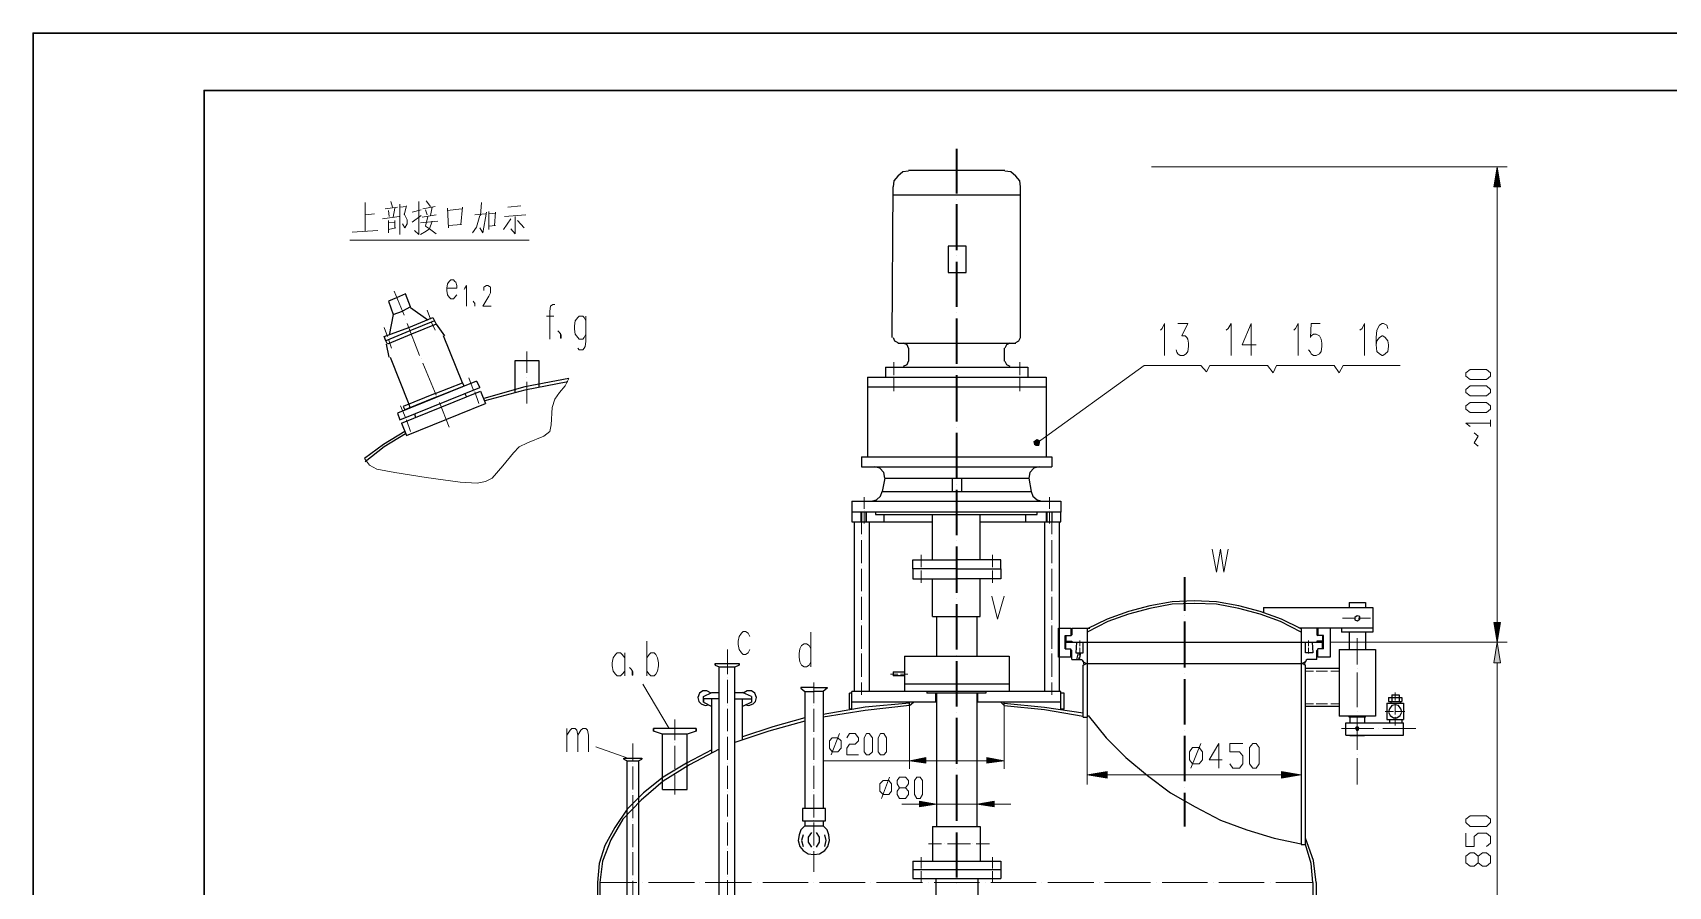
# Model space of a CAD drawing. Header units: inches. Extents: x -244 to 17, y 0 to 370.
# Drawn here: x -243.9 to -117.7, y 304.1 to 369.9 of the extents above; entities that cross this region are included whole.
import ezdxf

# ---------------------------------------------------------------- set-up
doc = ezdxf.new("R2010")
doc.units = ezdxf.units.IN
doc.header["$MEASUREMENT"] = 0
doc.layers.add('图层 1', color=7, linetype='Continuous')

# ---------------------------------------------------------------- blocks, each defined once
blk = doc.blocks.new('block 2')
at = {"layer": '图层 1', "true_color": 0xffffff}
h = blk.add_hatch(color=7, dxfattribs=at)
h.dxf.hatch_style = 2
h.paths.add_polyline_path([(334.14, 195.64), (333.69, 195.64), (333.88, 196.91)])
h = blk.add_hatch(color=7, dxfattribs=at)
h.dxf.hatch_style = 2
h.paths.add_polyline_path([(330.77, 196.15), (330.33, 196.15), (330.52, 194.82)])
h = blk.add_hatch(color=7, dxfattribs=at)
h.dxf.hatch_style = 2
h.paths.add_polyline_path([(330.77, 190.37), (330.33, 190.37), (330.52, 191.71)])
h = blk.add_hatch(color=7, dxfattribs=at)
h.dxf.hatch_style = 2
h.paths.add_polyline_path([(334.14, 190.94), (333.69, 190.94), (333.88, 189.61)])
h = blk.add_hatch(color=7, dxfattribs=at)
h.dxf.hatch_style = 2
h.paths.add_polyline_path([(358.39, 187.07), (358.2, 186.94), (358.39, 186.88)])
h.paths.add_polyline_path([(358.2, 187.13), (358.39, 187.07), (358.2, 186.94)])
h.paths.add_polyline_path([(358.27, 187.26), (358.2, 187.13), (358.39, 187.07)])
h = blk.add_hatch(color=7, dxfattribs=at)
h.dxf.hatch_style = 2
h.paths.add_polyline_path([(358.46, 187.33), (358.39, 187.07), (358.27, 187.26)])
h.paths.add_polyline_path([(358.58, 187.2), (358.46, 187.33), (358.39, 187.07)])
h = blk.add_hatch(color=7, dxfattribs=at)
h.dxf.hatch_style = 2
h.paths.add_polyline_path([(358.39, 187.07), (358.65, 187.07), (358.58, 187.2)])
h.paths.add_polyline_path([(358.58, 186.88), (358.39, 187.07), (358.65, 187.07)])
h.paths.add_polyline_path([(358.39, 186.88), (358.58, 186.88), (358.39, 187.07)])
h = blk.add_hatch(color=7, dxfattribs=at)
h.dxf.hatch_style = 2
h.paths.add_polyline_path([(333.06, 181.67), (332.55, 181.67), (332.8, 183.2)])
h = blk.add_hatch(color=7, dxfattribs=at)
h.dxf.hatch_style = 2
h.paths.add_polyline_path([(333.06, 168.21), (332.55, 168.21), (332.8, 166.69)])
h = blk.add_hatch(color=7, dxfattribs=at)
h.dxf.hatch_style = 2
h.paths.add_polyline_path([(341.44, 151.83), (341.44, 151.32), (343.03, 151.57)])
h = blk.add_hatch(color=7, dxfattribs=at)
h.dxf.hatch_style = 2
h.paths.add_polyline_path([(344.55, 151.83), (344.55, 151.32), (343.03, 151.57)])
h = blk.add_hatch(color=7, dxfattribs=at)
h.dxf.hatch_style = 2
h.paths.add_polyline_path([(378.14, 151.83), (378.14, 151.32), (379.67, 151.57)])
at = {"layer": '图层 1', "lineweight": 0}
for points in [[(20.38, 3.18), (390.02, 3.18), (390.02, 264.54), (20.38, 264.54)], [(334.14, 195.64), (333.69, 195.64), (333.88, 196.91), (334.14, 195.64)], [(330.77, 196.15), (330.33, 196.15), (330.52, 194.82), (330.77, 196.15)], [(330.77, 190.37), (330.33, 190.37), (330.52, 191.71), (330.77, 190.37)], [(334.14, 190.94), (333.69, 190.94), (333.88, 189.61), (334.14, 190.94)], [(358.27, 187.26), (358.2, 187.13), (358.39, 187.07), (358.27, 187.26)], [(358.2, 187.13), (358.39, 187.07), (358.2, 186.94), (358.2, 187.13)], [(358.39, 187.07), (358.2, 186.94), (358.39, 186.88), (358.39, 187.07)], [(358.46, 187.33), (358.39, 187.07), (358.27, 187.26), (358.46, 187.33)], [(358.58, 187.2), (358.46, 187.33), (358.39, 187.07), (358.58, 187.2)], [(358.39, 187.07), (358.65, 187.07), (358.58, 187.2), (358.39, 187.07)], [(358.58, 186.88), (358.39, 187.07), (358.65, 187.07), (358.58, 186.88)], [(358.39, 186.88), (358.58, 186.88), (358.39, 187.07), (358.39, 186.88)], [(333.06, 181.67), (332.55, 181.67), (332.8, 183.2), (333.06, 181.67)], [(333.06, 168.21), (332.55, 168.21), (332.8, 166.69), (333.06, 168.21)], [(341.44, 151.83), (341.44, 151.32), (343.03, 151.57), (341.44, 151.83)], [(344.55, 151.83), (344.55, 151.32), (343.03, 151.57), (344.55, 151.83)], [(378.14, 151.83), (378.14, 151.32), (379.67, 151.57), (378.14, 151.83)]]:
    blk.add_lwpolyline(points, dxfattribs=at)
at = {"layer": '图层 1', "color": 7, "lineweight": 13, "true_color": 0xffffff}
for points in [[(20.38, 264.48), (20.38, 3.18), (389.95, 3.18), (389.95, 264.48), (20.38, 264.48)], [(370.33, 232.6), (370.33, 231.84), (370.52, 231.84), (370.78, 231.9), (370.84, 231.97), (370.97, 232.09), (370.97, 232.28), (370.84, 232.41), (370.65, 232.54), (370.33, 232.6), (370.14, 232.6), (369.82, 232.54), (369.63, 232.41), (369.51, 232.28), (369.51, 232.09), (369.63, 231.97), (369.82, 231.84)], [(370.21, 231.27), (370.33, 231.2), (370.52, 231.08), (368.94, 231.08)], [(368.94, 230.44), (369, 230.44), (369.06, 230.44), (369.13, 230.44)], [(368.94, 230.44), (369, 230.44)], [(370.14, 229.74), (370.21, 229.74), (370.4, 229.74), (370.46, 229.68), (370.52, 229.55), (370.52, 229.43), (370.46, 229.3), (370.4, 229.24), (370.21, 229.24), (370.08, 229.24), (369.95, 229.24), (369.7, 229.36), (368.94, 229.81), (368.94, 229.17)], [(369.19, 230.44), (369.06, 230.44), (369, 230.44)], [(369.25, 230.51), (369.13, 230.44)], [(369.32, 230.57), (369.25, 230.51)], [(334.96, 221.11), (334.07, 218.63)], [(339.79, 217.49), (336.36, 215.46)], [(333.88, 196.91), (333.88, 203.52)], [(330.52, 196.15), (330.52, 197.49)], [(338.14, 196.91), (333.25, 196.91)], [(334.14, 195.64), (333.69, 195.64), (333.88, 196.91), (334.14, 195.64)], [(330.77, 196.15), (330.33, 196.15), (330.52, 194.82), (330.77, 196.15)], [(333.88, 190.94), (333.88, 195.64)], [(331.72, 194.82), (329.88, 194.82)], [(330.52, 194.82), (330.52, 191.71)], [(331.72, 191.71), (329.88, 191.71)], [(330.77, 190.37), (330.33, 190.37), (330.52, 191.71), (330.77, 190.37)], [(334.14, 190.94), (333.69, 190.94), (333.88, 189.61), (334.14, 190.94)], [(330.52, 190.37), (330.52, 189.1)], [(338.14, 189.61), (333.25, 189.61)], [(358.39, 187.07), (364.36, 178.82)], [(337.25, 183.2), (332.04, 183.2)], [(333.06, 181.67), (332.55, 181.67), (332.8, 183.2), (333.06, 181.67)], [(332.8, 181.67), (332.8, 168.21)], [(379.67, 178.24), (379.67, 150.81)], [(333.06, 168.21), (332.55, 168.21), (332.8, 166.69), (333.06, 168.21)], [(334.07, 166.69), (332.04, 166.69)], [(343.03, 164.47), (343.03, 150.81)], [(343.03, 155.83), (343.03, 150.81)], [(313.37, 151.57), (341.44, 151.57)], [(341.44, 151.83), (341.44, 151.32), (343.03, 151.57), (341.44, 151.83)], [(344.55, 151.83), (344.55, 151.32), (343.03, 151.57), (344.55, 151.83)], [(378.14, 151.57), (344.55, 151.57)], [(378.14, 151.83), (378.14, 151.32), (379.67, 151.57), (378.14, 151.83)]]:
    blk.add_lwpolyline(points, dxfattribs=at)
at = {"layer": '图层 1', "color": 7, "lineweight": 30, "true_color": 0xffffff}
blk.add_lwpolyline([(24.77, 251.33), (24.77, 7.56), (385.57, 7.56), (385.57, 251.33), (24.77, 251.33)], dxfattribs=at)
at = {"layer": '图层 1', "color": 7, "lineweight": 20, "true_color": 0xffffff}
for points in [[(374.02, 240.09), (374.02, 226.25)], [(374.65, 239.9), (374.78, 237.93)], [(376.94, 238.89), (374.71, 238.89)], [(376.05, 238.19), (375.98, 238.89)], [(375.67, 237.55), (375.86, 236.28)], [(376.56, 236.41), (376.43, 237.36)], [(376.81, 236.22), (374.46, 236.22)], [(375.54, 237.11), (374.59, 237.11)], [(374.84, 237.11), (374.97, 236.54)], [(374.97, 236.6), (375.54, 236.6)], [(376.05, 235.9), (375.6, 235.65), (375.29, 235.65), (374.97, 235.84), (375.29, 236.03)], [(375.41, 236.6), (375.35, 237.11)], [(376.49, 236.6), (375.79, 236.73)], [(375.86, 237.05), (376.3, 237.11)], [(377, 236.92), (376.56, 236.79)], [(376.56, 236.22), (376.62, 235.71)], [(377, 234.76), (374.46, 234.76), (374.78, 235.08)], [(375.41, 235.27), (375.92, 234.57)], [(376.68, 235.71), (375.98, 235.9)], [(376.36, 234.57), (376.17, 235.27)], [(375.48, 233.74), (374.9, 233.93), (374.71, 234.19), (374.46, 234.63)], [(374.9, 233.93), (374.52, 233.43)], [(374.9, 233.93), (375.09, 234.25)], [(375.86, 234.06), (375.09, 234.25)], [(375.35, 234.63), (375.48, 233.3)], [(375.98, 233.43), (375.79, 234.51)], [(376.56, 233.74), (375.92, 233.87)], [(375.98, 234.12), (376.36, 234.25)], [(376.43, 234.44), (376.62, 233.49)], [(377.06, 234.19), (376.62, 233.87)], [(376.49, 232.54), (374.97, 232.47)], [(375.16, 232.47), (375.22, 231.46)], [(376.3, 232.54), (376.43, 231.46)], [(376.3, 232.54), (376.43, 231.46)], [(375.22, 231.52), (376.56, 231.39)], [(374.59, 230.63), (375.03, 230.31), (375.92, 230.06)], [(376.17, 229.55), (374.59, 229.81), (374.97, 230.06)], [(376.94, 229.93), (375.92, 230)], [(375.98, 230.44), (376.05, 229.62)], [(376.24, 229.36), (374.84, 229.36)], [(375.16, 228.85), (375.09, 229.36)], [(376.17, 228.85), (375.16, 228.92)], [(376.05, 229.36), (376.11, 228.85)], [(375.86, 227.33), (374.52, 227.33), (374.9, 227.65)], [(375.67, 227.65), (374.84, 228.22)], [(375.54, 227.14), (374.97, 226.63)], [(375.86, 228.16), (375.98, 226.5)], [(376.56, 227.9), (376.68, 226.89)], [(369.06, 224.28), (369.06, 224.41), (368.94, 224.6), (368.55, 224.66), (366.4, 224.66)], [(368.17, 224.92), (368.17, 224.35)], [(336.36, 223.33), (334.58, 223.33)], [(335.85, 223.33), (336.23, 223.08), (336.36, 222.95), (336.36, 222.69), (336.23, 222.57), (335.85, 222.5), (334.58, 222.5)], [(366.84, 223.84), (366.59, 223.84), (366.46, 223.84)], [(366.46, 223.77), (366.46, 223.84)], [(366.46, 223.77), (366.59, 223.77), (366.71, 223.77)], [(366.9, 223.9), (366.71, 223.77)], [(367.03, 224.03), (366.9, 223.9)], [(335.85, 222.5), (336.23, 222.25), (336.36, 222.12), (336.36, 221.87), (336.23, 221.74), (335.85, 221.68), (334.58, 221.68)], [(368.17, 221.87), (366.2, 221.87), (365.82, 221.93), (365.7, 222), (365.57, 222.12), (365.57, 222.38), (365.7, 222.5)], [(367.79, 221.87), (368.05, 222), (368.17, 222.12), (368.17, 222.38), (368.05, 222.5), (367.79, 222.69), (367.41, 222.76), (367.16, 222.76), (366.78, 222.69), (366.52, 222.5), (366.4, 222.38), (366.4, 222.12), (366.52, 222), (366.78, 221.87)], [(341.82, 218.88), (342.07, 219.08), (342.2, 219.2), (342.2, 219.46), (342.07, 219.58), (341.82, 219.77), (341.44, 219.84), (341.19, 219.84), (340.8, 219.77), (340.55, 219.58), (340.42, 219.46), (340.42, 219.2), (340.55, 219.08), (340.8, 218.88)], [(342.2, 218.88), (340.42, 218.88)], [(340.87, 218.31), (340.61, 218.31), (340.49, 218.31)], [(340.49, 218.25), (340.49, 218.31)], [(340.93, 218.38), (340.74, 218.25)], [(341.06, 218.5), (340.93, 218.38)], [(343.09, 217.17), (340.42, 217.17)], [(341.82, 217.17), (342.07, 216.98), (342.2, 216.85), (342.2, 216.6), (342.07, 216.47), (341.82, 216.34), (341.44, 216.28), (341.19, 216.28), (340.8, 216.34), (340.55, 216.47), (340.42, 216.6), (340.42, 216.85), (340.55, 216.98), (340.8, 217.17)], [(340.49, 218.25), (340.61, 218.25), (340.74, 218.25)], [(343.47, 209.23), (343.73, 209.36), (343.85, 209.55), (343.85, 209.74), (343.73, 209.87), (343.47, 210.06), (343.09, 210.12), (342.84, 210.12), (342.46, 210.06), (342.2, 209.87), (342.07, 209.74), (342.07, 209.55), (342.2, 209.36), (342.46, 209.23)], [(342.52, 204.53), (342.77, 204.66), (342.9, 204.85), (342.9, 205.04), (342.77, 205.23), (342.52, 205.36), (342.14, 205.42), (341.88, 205.42), (341.5, 205.36), (341.25, 205.23), (341.12, 205.04), (341.12, 204.85), (341.25, 204.66), (341.5, 204.53)], [(343.79, 204.53), (341.12, 204.53)], [(334.33, 202.95), (335.98, 202.31)], [(334.58, 202.88), (334.84, 203.07), (335.41, 203.07), (335.66, 202.88), (335.66, 202.44), (335.41, 202.18), (334.84, 202.18), (334.58, 202.44), (334.58, 202.88)], [(335.66, 201.74), (335.98, 201.55), (335.98, 201.1), (335.66, 200.85), (335.41, 200.85), (335.15, 201.1), (335.15, 201.55), (334.84, 201.74), (334.33, 201.74), (334.33, 200.85)], [(334.33, 200.22), (334.58, 200.41), (335.66, 200.41), (335.98, 200.22), (335.98, 200.03), (335.66, 199.77), (334.58, 199.77), (334.33, 200.03), (334.33, 200.22)], [(330.96, 199.07), (332.61, 198.44)], [(331.28, 198.95), (331.53, 199.2), (332.11, 199.2), (332.36, 198.95), (332.36, 198.5), (332.11, 198.31), (331.53, 198.31), (331.28, 198.5), (331.28, 198.95)], [(334.33, 199.14), (334.58, 199.33), (335.66, 199.33), (335.98, 199.14), (335.98, 198.88), (335.66, 198.69), (334.58, 198.69), (334.33, 198.88), (334.33, 199.14)], [(331.79, 197.23), (331.53, 196.98), (331.28, 196.98), (330.96, 197.23), (330.96, 197.68), (331.28, 197.87), (331.53, 197.87), (331.79, 197.68), (331.79, 197.23), (332.11, 196.98), (332.36, 196.98), (332.61, 197.23), (332.61, 197.68), (332.36, 197.87), (332.11, 197.87), (331.79, 197.68)], [(330.96, 196.34), (331.28, 196.53), (332.36, 196.53), (332.61, 196.34), (332.61, 196.09), (332.36, 195.9), (331.28, 195.9), (330.96, 196.09), (330.96, 196.34)], [(346.58, 190.56), (344.81, 190.12), (346.58, 189.61)], [(358.27, 187.26), (358.2, 187.13), (358.39, 187.07), (358.27, 187.26)], [(358.2, 187.13), (358.39, 187.07), (358.2, 186.94), (358.2, 187.13)], [(358.39, 187.07), (358.2, 186.94), (358.39, 186.88), (358.39, 187.07)], [(358.46, 187.33), (358.39, 187.07), (358.27, 187.26), (358.46, 187.33)], [(358.58, 187.2), (358.46, 187.33), (358.39, 187.07), (358.58, 187.2)], [(358.39, 187.07), (358.65, 187.07), (358.58, 187.2), (358.39, 187.07)], [(358.58, 186.88), (358.39, 187.07), (358.65, 187.07), (358.58, 186.88)], [(358.39, 186.88), (358.58, 186.88), (358.39, 187.07), (358.39, 186.88)], [(364.36, 174.43), (364.36, 178.82)], [(367.09, 177.55), (367.22, 177.42), (367.6, 177.23), (365.13, 177.23)], [(367.6, 176.21), (367.6, 175.45), (366.65, 175.9), (366.65, 175.64), (366.52, 175.51), (366.4, 175.45), (366.08, 175.39), (365.82, 175.39), (365.44, 175.45), (365.25, 175.58), (365.13, 175.77), (365.13, 176.02), (365.25, 176.21), (365.38, 176.28), (365.57, 176.34)], [(333.31, 175.2), (335.22, 174.43)], [(333.63, 175.07), (333.95, 175.32), (334.58, 175.32), (334.9, 175.07), (334.9, 174.56), (334.58, 174.31), (333.95, 174.31), (333.63, 174.56), (333.63, 175.07)], [(364.36, 174.43), (363.86, 173.99), (364.36, 173.74)], [(333.95, 172.78), (333.95, 173.8), (335.22, 173.04), (333.31, 173.04)], [(350.2, 173.55), (348.42, 173.23), (350.2, 172.91), (348.42, 172.66), (350.2, 172.34)], [(364.36, 169.29), (364.36, 173.74)], [(333.63, 172.21), (333.31, 171.96), (333.31, 171.45), (333.63, 171.2), (334.26, 171.2), (334.58, 171.45), (334.58, 172.21), (335.22, 172.21), (335.22, 171.2)], [(367.09, 172.47), (367.22, 172.34), (367.6, 172.09), (365.13, 172.09)], [(333.31, 170.43), (333.63, 170.69), (334.9, 170.69), (335.22, 170.43), (335.22, 170.18), (334.9, 169.93), (333.63, 169.93), (333.31, 170.18), (333.31, 170.43)], [(365.13, 170.56), (367.6, 170.56), (365.95, 171.26), (365.95, 170.18)], [(364.36, 169.29), (363.79, 168.85), (364.36, 168.59)], [(364.36, 164.15), (364.36, 168.59)], [(367.09, 167.26), (367.22, 167.13), (367.6, 166.94), (365.13, 166.94)], [(338.26, 165.74), (338.26, 166.37)], [(338.26, 164.66), (338.26, 165.54)], [(340.8, 165.74), (340.8, 166.37)], [(340.8, 164.66), (340.8, 165.54)], [(367.6, 165.23), (367.6, 165.93), (366.52, 165.99), (366.65, 165.93), (366.78, 165.74), (366.78, 165.54), (366.65, 165.29), (366.4, 165.16), (366.08, 165.1), (365.82, 165.1), (365.44, 165.16), (365.25, 165.29), (365.13, 165.54), (365.13, 165.74), (365.25, 165.93), (365.38, 165.99), (365.57, 166.12)], [(338.26, 163.77), (338.26, 164.4)], [(340.8, 163.77), (340.8, 164.4)], [(364.36, 164.15), (363.79, 163.77), (364.36, 163.45)], [(364.36, 159.07), (364.36, 163.45)], [(367.09, 162.18), (367.22, 161.99), (367.6, 161.8), (365.13, 161.8)], [(367.22, 160.02), (367.47, 160.08), (367.6, 160.34), (367.6, 160.46), (367.47, 160.66), (367.09, 160.85), (366.52, 160.91), (365.95, 160.91), (365.44, 160.85), (365.25, 160.66), (365.13, 160.46), (365.13, 160.4), (365.25, 160.21), (365.44, 160.02), (365.82, 159.96), (365.95, 159.96), (366.27, 160.02), (366.52, 160.21), (366.65, 160.4), (366.65, 160.46), (366.52, 160.66), (366.27, 160.85), (365.95, 160.91)], [(326.52, 153.04), (326.77, 152.72), (326.77, 152.4), (326.52, 152.08), (326.01, 152.08), (325.76, 152.4), (325.76, 152.72), (326.01, 153.04), (326.52, 153.04), (326.77, 153.35), (326.77, 153.67), (326.52, 153.99), (326.01, 153.99), (325.76, 153.67), (325.76, 153.35), (326.01, 153.04)], [(327.28, 152.4), (327.53, 152.08), (328.04, 152.08), (328.3, 152.4), (328.3, 153.04), (328.04, 153.35), (327.28, 153.35), (327.28, 153.99), (328.3, 153.99)], [(329.12, 152.08), (328.8, 152.4), (328.8, 153.67), (329.12, 153.99), (329.37, 153.99), (329.63, 153.67), (329.63, 152.4), (329.37, 152.08), (329.12, 152.08)], [(359.66, 153.67), (359.92, 153.99), (359.92, 152.08)], [(361, 152.08), (360.74, 152.4), (360.74, 153.67), (361, 153.99), (361.25, 153.99), (361.51, 153.67), (361.51, 152.4), (361.25, 152.08), (361, 152.08)], [(362.27, 152.08), (362.01, 152.4), (362.01, 153.67), (362.27, 153.99), (362.52, 153.99), (362.78, 153.67), (362.78, 152.4), (362.52, 152.08), (362.27, 152.08)], [(363.54, 152.08), (363.28, 152.4), (363.28, 153.67), (363.54, 153.99), (363.79, 153.99), (364.05, 153.67), (364.05, 152.4), (363.79, 152.08), (363.54, 152.08)], [(358.14, 153.04), (358.39, 153.35), (358.9, 153.04), (359.16, 153.35)], [(359.66, 152.08), (360.17, 152.08)]]:
    blk.add_lwpolyline(points, dxfattribs=at)
at = {"layer": '图层 1', "color": 7, "lineweight": 5, "true_color": 0xffffff}
for points in [[(363.35, 223.2), (362.78, 223.46), (362.27, 223.9), (361.76, 224.28), (361.12, 224.47), (359.79, 224.54), (359.28, 224.66), (358.9, 225.11), (358.39, 226.38), (358.08, 227.01), (357.63, 227.46), (356.62, 228.28), (355.66, 229.11), (355.41, 229.62), (355.28, 230.25), (355.35, 231.58), (355.73, 234.19), (356.11, 236.6), (356.36, 238), (356.68, 238.57), (357.19, 238.95)], [(367.28, 237.43), (366.59, 237.17)], [(361.25, 236.16), (360.36, 235.78)], [(366.4, 237.11), (365.7, 236.86)], [(366.52, 237.11), (366.52, 237.11)], [(370.08, 236.66), (368.24, 235.9)], [(360.17, 235.71), (359.28, 235.39)], [(360.3, 235.78), (360.3, 235.78)], [(367.6, 235.65), (365.13, 234.7)], [(367.92, 235.78), (367.92, 235.78)], [(364.55, 234.44), (362.08, 233.43)], [(364.87, 234.57), (364.87, 234.57)], [(367.73, 233.81), (367.09, 233.49)], [(367.86, 233.81), (367.86, 233.81)], [(368.62, 234.12), (367.92, 233.87)], [(361.51, 233.17), (359.6, 232.41)], [(361.76, 233.3), (361.76, 233.3)], [(363.41, 230.89), (362.52, 230.57)], [(362.33, 230.44), (361.44, 230.12)], [(362.39, 230.51), (362.39, 230.51)], [(363.09, 226.44), (361.44, 226.44)], [(363.47, 226.44), (363.47, 226.44)], [(365.44, 226.44), (363.79, 226.44)], [(324.49, 220.79), (324.49, 217.93)], [(324.61, 218.25), (322.83, 218.25)], [(324.49, 217.49), (324.49, 217.49)], [(324.49, 217.04), (324.49, 213.49)], [(324.8, 218.25), (324.8, 218.25)], [(326.83, 218.25), (325.06, 218.25)], [(327.03, 218.25), (327.03, 218.25)], [(328.99, 218.25), (327.22, 218.25)], [(329.25, 218.25), (329.25, 218.25)], [(331.22, 218.25), (329.44, 218.25)], [(331.41, 218.25), (331.41, 218.25)], [(333.44, 218.25), (331.66, 218.25)], [(333.63, 218.25), (333.63, 218.25)], [(335.22, 218.25), (333.82, 218.25)], [(332.8, 215.01), (331.28, 215.01)], [(333.06, 215.01), (333.06, 215.01)], [(335.03, 215.01), (333.25, 215.01)], [(335.28, 215.01), (335.28, 215.01)], [(337.06, 215.01), (335.47, 215.01)], [(324.49, 213.11), (324.49, 213.11)], [(324.49, 212.66), (324.49, 209.11)], [(324.68, 210.95), (322.96, 210.95)], [(324.93, 210.95), (324.93, 210.95)], [(326.9, 210.95), (325.12, 210.95)], [(327.15, 210.95), (327.15, 210.95)], [(329.12, 210.95), (327.34, 210.95)], [(329.31, 210.95), (329.31, 210.95)], [(331.28, 210.95), (329.57, 210.95)], [(331.53, 210.95), (331.53, 210.95)], [(333.5, 210.95), (331.72, 210.95)], [(333.69, 210.95), (333.69, 210.95)], [(335.72, 210.95), (333.95, 210.95)], [(335.92, 210.95), (335.92, 210.95)], [(337.88, 210.95), (336.17, 210.95)], [(338.14, 210.95), (338.14, 210.95)], [(340.11, 210.95), (338.33, 210.95)], [(340.3, 210.95), (340.3, 210.95)], [(342.46, 210.95), (340.55, 210.95)], [(324.49, 208.66), (324.49, 208.66)], [(324.49, 208.22), (324.49, 204.72)], [(324.49, 204.28), (324.49, 204.28)], [(324.49, 203.84), (324.49, 200.34)], [(326.9, 204.28), (325.31, 204.28)], [(327.09, 204.28), (327.09, 204.28)], [(329.12, 204.28), (327.34, 204.28)], [(329.31, 204.28), (329.31, 204.28)], [(331.28, 204.28), (329.5, 204.28)], [(331.53, 204.28), (331.53, 204.28)], [(333.5, 204.28), (331.72, 204.28)], [(333.69, 204.28), (333.69, 204.28)], [(335.66, 204.28), (333.95, 204.28)], [(335.92, 204.28), (335.92, 204.28)], [(337.88, 204.28), (336.11, 204.28)], [(338.14, 204.28), (338.14, 204.28)], [(339.92, 204.28), (338.33, 204.28)], [(353.06, 200.66), (352.3, 200.66)], [(324.49, 199.9), (324.49, 199.9)], [(324.49, 199.45), (324.49, 195.9)], [(339.92, 200.6), (338.96, 200.6)], [(340.11, 200.6), (340.11, 200.6)], [(342.14, 200.6), (340.36, 200.6)], [(342.33, 200.6), (342.33, 200.6)], [(344.3, 200.6), (342.52, 200.6)], [(344.55, 200.6), (344.55, 200.6)], [(346.52, 200.6), (344.74, 200.6)], [(346.71, 200.6), (346.71, 200.6)], [(348.68, 200.6), (346.96, 200.6)], [(348.93, 200.6), (348.93, 200.6)], [(350.9, 200.6), (349.12, 200.6)], [(351.16, 200.6), (351.16, 200.6)], [(352.3, 200.6), (351.35, 200.6)], [(353.06, 200.41), (352.17, 200.41)], [(353.06, 200.22), (352.3, 200.22)], [(353.19, 200.41), (353.19, 200.41)], [(354.2, 200.41), (353.31, 200.41)], [(340.55, 198.37), (340.55, 197.8)], [(363.41, 198.12), (362.39, 198.12)], [(363.54, 198.12), (363.54, 198.12)], [(364.62, 198.12), (363.6, 198.12)], [(340.55, 197.74), (340.55, 197.74)], [(340.55, 197.61), (340.55, 197.04)], [(325.37, 196.02), (324.49, 196.02)], [(325.5, 196.02), (325.5, 196.02)], [(326.45, 196.02), (325.56, 196.02)], [(348.55, 196.02), (347.6, 196.02)], [(348.68, 196.02), (348.68, 196.02)], [(349.76, 196.02), (348.81, 196.02)], [(324.49, 195.45), (324.49, 195.45)], [(324.49, 195.01), (324.49, 191.52)], [(327.47, 195.45), (327.47, 194.44)], [(327.47, 194.18), (327.47, 194.18)], [(327.47, 193.99), (327.47, 192.21)], [(327.47, 192.02), (327.47, 192.02)], [(327.47, 191.77), (327.47, 190.75)], [(324.49, 191.07), (324.49, 191.07)], [(324.49, 190.63), (324.49, 187.13)], [(325.37, 190.5), (324.49, 190.5)], [(325.5, 190.5), (325.5, 190.5)], [(326.45, 190.5), (325.56, 190.5)], [(348.55, 190.5), (347.6, 190.5)], [(348.68, 190.5), (348.68, 190.5)], [(349.76, 190.5), (348.81, 190.5)], [(363.41, 188.4), (362.39, 188.4)], [(363.54, 188.4), (363.54, 188.4)], [(364.62, 188.4), (363.6, 188.4)], [(324.49, 186.69), (324.49, 186.69)], [(324.49, 186.25), (324.49, 182.69)], [(339.92, 185.93), (338.96, 185.93)], [(340.11, 185.93), (340.11, 185.93)], [(342.14, 185.93), (340.36, 185.93)], [(342.33, 185.93), (342.33, 185.93)], [(344.3, 185.93), (342.52, 185.93)], [(344.55, 185.93), (344.55, 185.93)], [(346.52, 185.93), (344.74, 185.93)], [(346.71, 185.93), (346.71, 185.93)], [(348.68, 185.93), (346.96, 185.93)], [(348.93, 185.93), (348.93, 185.93)], [(350.9, 185.93), (349.12, 185.93)], [(351.16, 185.93), (351.16, 185.93)], [(352.3, 185.93), (351.35, 185.93)], [(353.06, 186.12), (352.17, 186.12)], [(353.06, 186.37), (352.3, 186.37)], [(353.06, 185.93), (352.3, 185.93)], [(353.19, 186.12), (353.19, 186.12)], [(354.2, 186.12), (353.31, 186.12)], [(341.88, 183.83), (341.63, 183.9)], [(341.95, 183.83), (341.95, 183.83)], [(342.2, 183.77), (342.01, 183.83)], [(342.14, 183.77), (342.58, 183.77)], [(342.65, 183.77), (342.65, 183.77)], [(342.71, 183.77), (343.15, 183.77)], [(324.49, 182.25), (324.49, 182.25)], [(324.49, 181.86), (324.49, 178.31)], [(324.49, 177.86), (324.49, 177.86)], [(324.49, 177.42), (324.49, 173.93)], [(324.49, 173.48), (324.49, 173.48)], [(324.49, 173.04), (324.49, 169.55)], [(324.49, 169.1), (324.49, 169.1)], [(324.49, 168.66), (324.49, 165.8)], [(342.14, 166.12), (342.58, 166.12)], [(342.65, 166.12), (342.65, 166.12)], [(342.71, 166.12), (343.15, 166.12)], [(336.36, 161.1), (336.36, 163.58)], [(344.87, 162.56), (344.87, 163.51)], [(334.07, 162.37), (332.04, 162.37)], [(334.39, 162.37), (334.39, 162.37)], [(337.38, 162.37), (334.71, 162.37)], [(337.69, 162.37), (337.69, 162.37)], [(340.68, 162.37), (338.01, 162.37)], [(341, 162.37), (341, 162.37)], [(343.34, 162.37), (341.31, 162.37)], [(344.87, 162.43), (344.87, 162.43)], [(344.87, 161.35), (344.87, 162.31)], [(336.36, 160.72), (336.36, 160.72)], [(336.36, 157.86), (336.36, 160.4)], [(337.25, 159.45), (336.61, 159.45)], [(337.31, 159.45), (337.31, 159.45)], [(338.33, 159.45), (337.44, 159.45)], [(337.69, 160.21), (337.69, 159.58)], [(337.69, 159.45), (337.69, 159.45)], [(337.69, 159.39), (337.69, 158.69)], [(338.46, 159.45), (338.46, 159.45)], [(339.15, 159.45), (338.52, 159.45)]]:
    blk.add_lwpolyline(points, dxfattribs=at)
at = {"layer": '图层 1', "color": 7, "lineweight": 25, "true_color": 0xffffff}
for points in [[(359.09, 235.78), (358.08, 237.43), (356.93, 238.89)], [(359.28, 235.84), (358.27, 237.49), (357.19, 238.95)], [(365, 237.05), (366.01, 237.24)], [(366.78, 235.33), (366.01, 237.17), (366.27, 237.3)], [(367.03, 235.46), (366.27, 237.3), (366.59, 237.43), (367.28, 235.52)], [(359.92, 236.09), (358.97, 235.71)], [(359.92, 236.09), (362.39, 230)], [(363.16, 230.31), (360.68, 236.41), (360.17, 236.22), (362.65, 230.06)], [(361.19, 235.97), (360.93, 235.84)], [(365, 236.98), (361.38, 235.52), (361.12, 235.46)], [(362.2, 233.49), (361.19, 235.97)], [(368.3, 236.73), (366.71, 237.05)], [(369.57, 236.47), (369.32, 237.11), (368.3, 236.73)], [(368.3, 236.73), (368.55, 236.03)], [(368.87, 235.39), (368.55, 236.03)], [(368.87, 235.39), (369.89, 235.78), (369.57, 236.47)], [(358.97, 235.71), (361.44, 229.62)], [(360.62, 235.08), (360.36, 235.01)], [(361.95, 233.36), (360.93, 235.84)], [(367.79, 233.55), (367.54, 233.43), (366.78, 235.33)], [(367.28, 235.52), (368.05, 233.68), (367.79, 233.55), (367.03, 235.46)], [(367.86, 234.06), (368.81, 235.39)], [(362.2, 233.49), (363.03, 231.39)], [(367.54, 233.43), (366.65, 232.79)], [(361.95, 233.36), (362.78, 231.27)], [(362.78, 231.27), (363.03, 231.39), (366.65, 232.85)], [(362.2, 231.2), (361.95, 231.08)], [(362.39, 230), (361.44, 229.62)], [(363.09, 223.27), (362.46, 226.57), (361.63, 229.68)], [(363.35, 223.2), (362.71, 226.57), (361.82, 229.74)], [(363.16, 230.31), (362.65, 230.06)], [(362.27, 227.33), (364.74, 227.33), (364.74, 225.49), (362.71, 225.49)], [(324.49, 220.98), (271.65, 220.98)], [(324.49, 220.79), (271.65, 220.79)], [(334.71, 212.15), (333.69, 214.12), (332.61, 215.9), (331.41, 217.42), (330.14, 218.69), (328.74, 219.65), (327.34, 220.41), (325.95, 220.85), (324.49, 220.98)], [(334.77, 211.58), (333.57, 213.87), (332.3, 215.9), (330.84, 217.61), (329.37, 219.01), (327.79, 219.96), (326.14, 220.6), (324.49, 220.79)], [(333.88, 217.81), (290.58, 217.81), (290.58, 218.69), (333.88, 218.69)], [(334.07, 218.95), (334.01, 218.95), (333.88, 218.69), (333.88, 218.25), (333.88, 217.81), (334.01, 217.55), (334.07, 217.55)], [(334.01, 218.95), (334.07, 218.95), (334.07, 218.25)], [(334.07, 218.25), (334.07, 217.55), (334.01, 217.55)], [(331.66, 215.96), (335.92, 215.96)], [(331.66, 215.96), (331.66, 214.06)], [(335.92, 215.01), (335.92, 215.96), (336.17, 216.66), (336.36, 216.66)], [(336.17, 213.36), (336.36, 213.36), (336.36, 215.01), (336.36, 216.66), (336.17, 216.66)], [(336.36, 213.36), (336.17, 213.36), (335.92, 214.06), (335.92, 215.01)], [(331.66, 214.06), (335.92, 214.06)], [(339.09, 212.22), (339.28, 212.53), (339.28, 212.85), (339.09, 213.11), (338.77, 213.23), (338.46, 213.17), (338.26, 212.98), (338.14, 212.66), (338.2, 212.41)], [(334.52, 212.15), (338.65, 212.15)], [(338.65, 212.79), (338.39, 212.79), (338.07, 212.15)], [(338.39, 212.79), (338.84, 212.79)], [(338.65, 211.58), (338.65, 212.79)], [(338.84, 212.79), (339.15, 212.15)], [(339.15, 212.15), (339.15, 211.58)], [(306.39, 211.58), (341.12, 211.58)], [(341.38, 211.9), (341.25, 211.9), (341.12, 211.58), (341.12, 210.95), (341.12, 210.38), (341.25, 210.06), (341.38, 210.06)], [(341.25, 211.9), (341.38, 211.9), (341.38, 210.95)], [(341.38, 210.95), (341.38, 210.06), (341.25, 210.06)], [(306.39, 210.38), (341.12, 210.38)], [(336.93, 204.98), (336.17, 207.77), (335.28, 210.38)], [(335.47, 209.8), (338.65, 209.8)], [(337.19, 204.98), (336.49, 207.45), (335.72, 209.8)], [(338.65, 210.38), (338.65, 209.11), (338.39, 209.11), (338.07, 209.8)], [(338.2, 209.55), (338.14, 209.3), (338.26, 208.98), (338.46, 208.79), (338.77, 208.72), (339.09, 208.85), (339.28, 209.11), (339.28, 209.42), (339.09, 209.74)], [(338.84, 209.11), (339.15, 209.8)], [(339.15, 210.38), (339.15, 209.8)], [(338.84, 209.11), (338.39, 209.11)], [(328.87, 204.98), (328.55, 205.3), (328.17, 205.42), (327.72, 205.49), (327.28, 205.36), (326.96, 205.11), (326.71, 204.72), (326.64, 204.28), (326.71, 203.84), (326.96, 203.45), (327.28, 203.2), (327.72, 203.07), (328.17, 203.14), (328.55, 203.26), (328.87, 203.58)], [(328.36, 204.47), (327.98, 204.72), (327.6, 204.72), (327.22, 204.47)], [(328.17, 205.11), (327.72, 205.23), (327.28, 205.11)], [(329.25, 204.98), (328.87, 204.98)], [(328.87, 204.98), (328.87, 203.58)], [(330.2, 204.28), (330.2, 205.17), (329.25, 205.17), (329.25, 204.28)], [(339.22, 204.98), (330.2, 204.98)], [(339.53, 204.28), (339.53, 205.3), (339.47, 205.3), (339.22, 204.98)], [(339.22, 204.98), (339.22, 204.28)], [(327.22, 204.09), (327.6, 203.84), (327.98, 203.84), (328.36, 204.09)], [(327.28, 203.45), (327.72, 203.33), (328.17, 203.45)], [(329.25, 203.58), (328.87, 203.58)], [(329.25, 204.28), (329.25, 203.39), (330.2, 203.39), (330.2, 204.28)], [(339.22, 203.58), (330.2, 203.58)], [(338.14, 196.91), (337.76, 200.34), (337.25, 203.58)], [(338.33, 196.91), (338.01, 200.34), (337.44, 203.58)], [(339.53, 204.28), (339.53, 203.26), (339.47, 203.26), (339.22, 203.58), (339.22, 204.28)], [(337.88, 201.55), (339.09, 201.55)], [(337.88, 201.55), (337.88, 201.36)], [(337.88, 201.36), (339.22, 201.36)], [(338.39, 194.82), (338.39, 201.36)], [(339.09, 201.36), (339.09, 201.55)], [(339.22, 185.23), (339.22, 201.36)], [(352.3, 201.17), (339.22, 201.17)], [(353.06, 193.29), (353.06, 201.36), (352.3, 201.36), (352.3, 195.14)], [(353.89, 201.36), (353.06, 201.36)], [(353.89, 201.36), (353.89, 185.23)], [(352.3, 200.03), (339.22, 200.03)], [(353.06, 200.6), (352.3, 200.6)], [(353.06, 200.28), (352.3, 200.28)], [(353.06, 199.52), (352.87, 199.52), (352.87, 193.29)], [(353.89, 199.83), (354.01, 199.45), (354.27, 199.14), (354.65, 199.01)], [(355.66, 198.82), (356.11, 198.88), (356.43, 199.2), (356.55, 199.64)], [(356.55, 200.6), (356.55, 185.93)], [(357.31, 200.6), (356.55, 200.6)], [(357.31, 200.6), (357.31, 185.93)], [(363.47, 200.15), (357.31, 200.15)], [(362.71, 200.15), (362.71, 186.37)], [(363.47, 200.15), (363.47, 186.37)], [(340.74, 198.18), (340.42, 198.18)], [(340.42, 197.29), (340.42, 198.18)], [(340.74, 198.18), (340.74, 197.29)], [(352.87, 198.88), (352.3, 198.88)], [(354.65, 199.01), (354.65, 187.52)], [(355.66, 198.82), (354.65, 199.01)], [(355.66, 198.82), (355.66, 187.71)], [(364.24, 198.76), (363.47, 198.76)], [(363.47, 198.76), (363.47, 187.77)], [(364.24, 198.76), (364.24, 187.77)], [(366.52, 198.18), (366.27, 198.06), (366.14, 197.8)], [(366.52, 198.25), (378.14, 198.18)], [(377.51, 198.18), (377.51, 188.34)], [(379.35, 196.98), (379.29, 197.42), (378.97, 197.8), (378.59, 198.12), (378.14, 198.18)], [(338.14, 196.91), (338.39, 196.91)], [(338.14, 196.91), (338.39, 196.6)], [(341.95, 197.29), (339.22, 197.29)], [(339.79, 189.23), (339.79, 197.29)], [(341.95, 197.29), (341.95, 189.23)], [(364.3, 197.36), (364.43, 197.1), (364.68, 196.98)], [(365.7, 196.98), (364.68, 196.98)], [(365.7, 196.98), (365.95, 197.1), (366.08, 197.36)], [(366.08, 197.8), (366.08, 188.72)], [(379.41, 196.98), (379.41, 189.55)], [(326.14, 196.66), (324.8, 196.66)], [(324.8, 196.66), (324.8, 189.87)], [(325.5, 196.66), (325.5, 189.87)], [(326.14, 196.66), (326.14, 189.87)], [(339.22, 191.01), (339.09, 191.01), (339.09, 195.58)], [(339.22, 195.58), (339.09, 195.58)], [(348.68, 196.66), (347.92, 196.66), (347.92, 193.29)], [(348.68, 193.29), (348.68, 196.66)], [(348.68, 196.66), (349.38, 196.66), (349.38, 193.29)], [(324.8, 194.88), (309.82, 194.88)], [(328.8, 195.14), (326.14, 195.14)], [(328.8, 195.14), (328.8, 191.45)], [(339.09, 194.82), (328.8, 194.82)], [(338.39, 194.88), (339.09, 194.88)], [(345, 194.82), (341.95, 194.82)], [(345, 195.14), (347.92, 195.14)], [(345, 195.14), (345, 191.45)], [(349.38, 195.14), (352.87, 195.14)], [(348.68, 189.87), (347.92, 189.87), (347.92, 193.29)], [(348.68, 193.29), (348.68, 191.45)], [(348.68, 193.29), (348.68, 189.87), (349.38, 189.87), (349.38, 193.29)], [(352.3, 191.45), (352.3, 185.23), (353.06, 185.23), (353.06, 193.29)], [(352.87, 193.29), (352.87, 187.07), (353.06, 187.07)], [(355.66, 193.61), (354.65, 193.61)], [(371.54, 193.93), (371.54, 192.53), (373.57, 192.53), (373.57, 193.93), (371.54, 193.93)], [(355.66, 192.91), (354.65, 192.91)], [(324.8, 191.64), (301.56, 191.64)], [(328.8, 191.45), (326.14, 191.45)], [(339.09, 191.71), (328.8, 191.71)], [(338.39, 185.23), (338.39, 191.71)], [(338.39, 191.64), (339.09, 191.64)], [(345, 191.71), (341.95, 191.71)], [(345, 191.45), (347.92, 191.45)], [(349.38, 191.45), (352.87, 191.45)], [(326.14, 189.87), (324.8, 189.87)], [(338.14, 189.61), (337.82, 186.5), (337.31, 183.52)], [(338.33, 189.61), (338.01, 186.5), (337.57, 183.52)], [(338.14, 189.61), (338.39, 189.87)], [(338.14, 189.61), (338.39, 189.61)], [(364.68, 189.55), (364.43, 189.42), (364.3, 189.17)], [(365.7, 189.61), (364.68, 189.61)], [(366.08, 189.17), (365.95, 189.42), (365.7, 189.55)], [(378.14, 188.34), (378.59, 188.4), (378.97, 188.72), (379.29, 189.1), (379.35, 189.55)], [(341.95, 189.23), (339.22, 189.23)], [(366.14, 188.72), (366.27, 188.47), (366.52, 188.34)], [(366.52, 188.34), (378.14, 188.34)], [(352.87, 187.96), (352.3, 187.96)], [(354.65, 187.52), (354.27, 187.39), (354.01, 187.07), (353.89, 186.69)], [(355.66, 187.71), (354.65, 187.52)], [(356.55, 186.88), (356.43, 187.33), (356.11, 187.64), (355.66, 187.71)], [(364.24, 187.77), (363.47, 187.77)], [(352.3, 186.5), (339.22, 186.5)], [(353.06, 186.31), (352.3, 186.31)], [(353.06, 185.93), (352.3, 185.93)], [(357.31, 185.93), (356.55, 185.93)], [(363.47, 186.37), (357.31, 186.37)], [(337.88, 185.23), (339.22, 185.23)], [(337.88, 185.23), (337.88, 184.98), (339.09, 184.98), (339.09, 185.23)], [(352.3, 185.36), (339.22, 185.36)], [(341.69, 184.4), (342.39, 184.4)], [(341.69, 184.4), (341.69, 183.64)], [(341.88, 184.47), (341.88, 185.42), (344.11, 185.42), (344.11, 184.47)], [(341.88, 184.47), (342.52, 184.47)], [(342.39, 184.4), (342.46, 184.47)], [(342.52, 184.91), (342.52, 184.47)], [(342.52, 184.91), (343.54, 184.91)], [(342.52, 184.85), (343.03, 184.85)], [(343.03, 184.85), (343.03, 165.04)], [(343.09, 184.4), (343.03, 184.4)], [(343.54, 184.85), (343.09, 184.85)], [(343.09, 184.85), (343.09, 184.4)], [(343.54, 184.91), (343.54, 184.47)], [(343.54, 184.47), (343.6, 184.4)], [(344.11, 184.47), (343.54, 184.47)], [(344.11, 184.4), (343.6, 184.4)], [(344.11, 184.4), (344.11, 183.01)], [(353.89, 185.23), (353.06, 185.23)], [(337.38, 183.13), (335.66, 181.74), (334.14, 180.21), (332.74, 178.56), (331.41, 176.78), (330.33, 174.88), (329.31, 172.91), (328.55, 170.88), (327.91, 168.78), (327.47, 166.69)], [(337.25, 183.52), (341.25, 183.52), (341.38, 183.26)], [(337.25, 183.52), (337.25, 183.2)], [(341.38, 183.2), (337.25, 183.2)], [(341.57, 183.52), (341.25, 183.45)], [(341.63, 183.58), (341.5, 183.52), (341.38, 183.26)], [(341.38, 183.26), (341.38, 166.62)], [(344.11, 183.2), (341.38, 183.2)], [(341.63, 183.58), (341.69, 183.64)], [(342.2, 183.9), (341.69, 184.02)], [(342.2, 183.71), (341.69, 183.83)], [(343.03, 184.02), (342.2, 184.09), (342.2, 183.52), (343.03, 183.52)], [(343.79, 166.69), (344.61, 168.28), (345.19, 169.86), (345.63, 171.51), (345.95, 173.23), (346.01, 174.94), (345.95, 176.66), (345.63, 178.37), (345.19, 180.02), (344.61, 181.61), (343.79, 183.2)], [(344.04, 166.69), (344.81, 168.21), (345.38, 169.86), (345.82, 171.51), (346.14, 173.23), (346.2, 174.94), (346.14, 176.66), (345.82, 178.37), (345.38, 180.02), (344.81, 181.67), (344.04, 183.2)], [(345.69, 169.61), (345.69, 161.16), (344.11, 161.16)], [(345.69, 169.61), (345.31, 169.61)], [(341.38, 166.69), (327.41, 166.69)], [(327.41, 166.69), (327.41, 166.37)], [(327.41, 166.37), (341.25, 166.37), (341.38, 166.62)], [(344.11, 166.69), (341.38, 166.69)], [(341.63, 166.31), (341.5, 166.37), (341.38, 166.62)], [(344.11, 161.16), (344.11, 166.88)], [(324.49, 165.8), (271.65, 165.8)], [(324.49, 165.54), (271.65, 165.54)], [(324.49, 165.8), (325.95, 165.93), (327.41, 166.37)], [(324.49, 165.54), (326.2, 165.74), (327.91, 166.37)], [(338.07, 163.77), (338.07, 166.37)], [(341, 163.77), (341, 166.37)], [(341.25, 166.43), (341.57, 166.37)], [(341.69, 166.24), (341.63, 166.31)], [(341.69, 165.48), (341.69, 166.24)], [(341.69, 165.48), (342.39, 165.48)], [(341.88, 164.47), (341.88, 165.42)], [(341.88, 165.42), (342.52, 165.42)], [(343.03, 165.86), (342.2, 165.8), (342.2, 166.37), (343.03, 166.37)], [(342.46, 165.42), (342.39, 165.48)], [(342.52, 164.97), (342.52, 165.42)], [(343.54, 165.04), (343.09, 165.04), (343.09, 165.48), (343.03, 165.48)], [(343.6, 165.48), (343.54, 165.42)], [(343.54, 164.97), (343.54, 165.42)], [(344.11, 165.42), (343.54, 165.42)], [(344.11, 165.48), (343.6, 165.48)], [(344.11, 164.47), (344.11, 165.42)], [(344.11, 164.47), (341.88, 164.47)], [(342.52, 165.04), (343.03, 165.04)], [(342.52, 164.97), (343.54, 164.97)], [(335.85, 162.94), (335.79, 162.94)], [(335.79, 161.8), (335.79, 162.94)], [(335.85, 163.26), (335.85, 158.81)], [(335.85, 163.26), (336.8, 163.26)], [(336.8, 163.26), (336.8, 158.81)], [(337.25, 162.94), (336.8, 162.94)], [(337.25, 161.73), (337.25, 163)], [(337.25, 163), (337.31, 163)], [(337.31, 160.97), (337.31, 163.77)], [(342.46, 163.77), (337.31, 163.77)], [(342.46, 163.77), (342.46, 160.97)], [(343.79, 163), (342.46, 163)], [(343.79, 161.16), (343.79, 163.58)], [(344.11, 163.58), (343.79, 163.58)], [(346.08, 163), (345.69, 163)], [(346.08, 163), (346.08, 161.73)], [(335.85, 161.8), (335.79, 161.8)], [(336.49, 162.37), (336.42, 162.5), (336.23, 162.43), (336.23, 162.31), (336.42, 162.24), (336.49, 162.37)], [(337.25, 161.8), (336.8, 161.8)], [(337.25, 161.73), (337.31, 161.73)], [(343.79, 161.73), (342.46, 161.73)], [(345.06, 162.37), (344.93, 162.56), (344.74, 162.56), (344.68, 162.37), (344.81, 162.18), (345, 162.18), (345.06, 162.37)], [(346.08, 161.73), (345.69, 161.73)], [(342.46, 160.97), (337.31, 160.97)], [(344.11, 161.16), (343.79, 161.16)], [(337.06, 159.89), (336.8, 159.89)], [(338.33, 160.08), (337.06, 160.08)], [(337.06, 160.08), (337.06, 158.81)], [(338.2, 159.45), (338.14, 159.7), (337.88, 159.89), (337.63, 159.96), (337.38, 159.83), (337.19, 159.58), (337.19, 159.32), (337.38, 159.07), (337.63, 158.94), (337.88, 159), (338.14, 159.19), (338.2, 159.45)], [(338.33, 160.08), (338.33, 158.81)], [(338.46, 159.77), (338.33, 159.77)], [(338.46, 159.07), (338.33, 159.07)], [(338.77, 159.96), (338.46, 159.96)], [(338.46, 159.96), (338.46, 158.94)], [(338.96, 159.7), (338.46, 159.7)], [(338.96, 159.13), (338.46, 159.13)], [(338.77, 159.96), (338.77, 158.94)], [(338.96, 159.7), (338.96, 159.13)], [(335.85, 158.81), (336.8, 158.81)], [(337.06, 158.94), (336.8, 158.94)], [(338.33, 158.81), (337.06, 158.81)], [(338.77, 158.94), (338.46, 158.94)]]:
    blk.add_lwpolyline(points, dxfattribs=at)
at = {"layer": '图层 1', "color": 7, "lineweight": 35, "true_color": 0xffffff}
for points in [[(324.42, 193.29), (324.42, 193.29)], [(328.36, 193.29), (324.87, 193.29)], [(328.8, 193.29), (328.8, 193.29)], [(332.8, 193.29), (329.25, 193.29)], [(333.25, 193.29), (333.25, 193.29)], [(337.19, 193.29), (333.63, 193.29)], [(337.63, 193.29), (337.63, 193.29)], [(341.57, 193.29), (338.07, 193.29)], [(342.01, 193.29), (342.01, 193.29)], [(345.95, 193.29), (342.46, 193.29)], [(346.39, 193.29), (346.39, 193.29)], [(350.39, 193.29), (346.84, 193.29)], [(350.84, 193.29), (350.84, 193.29)], [(354.77, 193.29), (351.28, 193.29)], [(355.22, 193.29), (355.22, 193.29)], [(359.16, 193.29), (355.66, 193.29)], [(359.6, 193.29), (359.6, 193.29)], [(363.6, 193.29), (360.05, 193.29)], [(364.05, 193.29), (364.05, 193.29)], [(367.98, 193.29), (364.49, 193.29)], [(368.43, 193.29), (368.43, 193.29)], [(372.36, 193.29), (368.87, 193.29)], [(372.81, 193.29), (372.81, 193.29)], [(376.81, 193.29), (373.25, 193.29)], [(377.19, 193.29), (377.19, 193.29)], [(381.06, 193.29), (377.63, 193.29)], [(331.41, 175.7), (328.8, 175.7)], [(331.85, 175.7), (331.85, 175.7)], [(335.79, 175.7), (332.3, 175.7)], [(336.23, 175.7), (336.23, 175.7)], [(340.17, 175.7), (336.68, 175.7)], [(340.61, 175.7), (340.61, 175.7)], [(344.61, 175.7), (341.06, 175.7)], [(345.06, 175.7), (345.06, 175.7)], [(348.04, 175.7), (345.44, 175.7)]]:
    blk.add_lwpolyline(points, dxfattribs=at)

msp = doc.modelspace()

# ---------------------------------------------------------------- block references
at = {"layer": '图层 1', "rotation": 90}
msp.add_blockref('block 2', (20.65, -20.12), dxfattribs=at)

doc.saveas('drawing.dxf')
